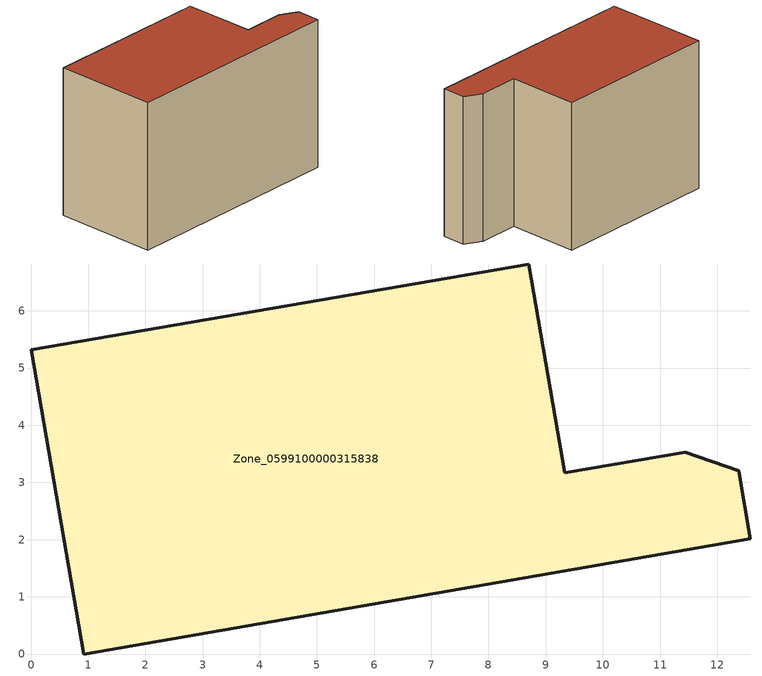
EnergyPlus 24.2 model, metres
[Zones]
Zone_0599100000315838
 floor ground (C_G): 11.44,3.53 12.38,3.21 12.58,2.02 0.93,0 0,5.32 8.7,6.82 9.33,3.17 z0
 wall outside (C_F): 0.93,0 12.58,2.02 12.38,3.21 11.44,3.53 9.33,3.17 8.7,6.82 0,5.32 0.93,0 z0:7.78
 roof outside (C_R): 12.38,3.21 11.44,3.53 9.33,3.17 8.7,6.82 0,5.32 0.93,0 12.58,2.02 z7.78
[BUILDING]
Pand.0599100000315838: North Axis=0; Terrain=City; Loads Convergence Tolerance Value=0.04; Temperature Convergence Tolerance Value=0.4; Solar Distribution=FullExterior; Maximum Number of Warmup Days=25; Minimum Number of Warmup Days=1
[Site:Location]
Rotterdam.The.Hague.AP_ZH_NLD Design_Conditions: Latitude=51.96; Longitude=4.45; Time Zone=1; Elevation=-4.5
[SITE:GROUNDTEMPERATURE:BUILDINGSURFACE]
18, 18, 18, 18, 18, 18, 18, 18, 18, 18, 18, 18
[MATERIAL] Thermal Absorptance=0.9; Solar Absorptance=0.7; Visible Absorptance=0.7
Name | Roughness | Thickness | Conductivity | Density | Specific Heat
G.TI.1975-1991 | MediumSmooth | 0.15 | 0.288461 | 540 | 1210
F.TI.1975-1991 | Rough | 0.3 | 0.230769 | 1920 | 840
R.TI.1975-1991 | MediumRough | 0.2 | 0.153846 | 1500 | 1000
[CONSTRUCTION]
C_G: G.TI.1975-1991
C_F: F.TI.1975-1991
C_R: R.TI.1975-1991
[ZONE]
Zone_0599100000315838: Type=1; Multiplier=1; Ceiling Height=Autocalculate; Volume=Autocalculate; Floor Area=autocalculate; Part of Total Floor Area=Yes
[ZONEINFILTRATION:DESIGNFLOWRATE]
Infil_Zone_0599100000315838: Zone or ZoneList or Space or SpaceList=Zone_0599100000315838; Schedule=AlwaysOn; Design Flow Rate Calculation Method=Flow/Area; Flow Rate per Floor Area=0.003; Constant Term Coefficient=1; Temperature Term Coefficient=0; Velocity Term Coefficient=0; Velocity Squared Term Coefficient=0
[HVACTEMPLATE:ZONE:IDEALLOADSAIRSYSTEM]
Zone_0599100000315838: Maximum Heating Supply Air Temperature=50; Minimum Cooling Supply Air Temperature=13; Maximum Heating Supply Air Humidity Ratio=0.0156; Minimum Cooling Supply Air Humidity Ratio=0.0077; Heating Limit=NoLimit; Cooling Limit=NoLimit; Dehumidification Control Type=ConstantSensibleHeatRatio; Cooling Sensible Heat Ratio=0.7; Dehumidification Setpoint=60; Humidification Control Type=None; Humidification Setpoint=30; Outdoor Air Method=None; Outdoor Air Flow Rate per Person=0.00944; Outdoor Air Flow Rate per Zone Floor Area=0; Outdoor Air Flow Rate per Zone=0; Demand Controlled Ventilation Type=None; Outdoor Air Economizer Type=NoEconomizer; Heat Recovery Type=None; Sensible Heat Recovery Effectiveness=0.7; Latent Heat Recovery Effectiveness=0.65
[ZONECONTROL:THERMOSTAT]
ThermostatControl_Zone_0599100000315838: Zone or ZoneList=Zone_0599100000315838; Control Type Schedule=DualSetpointControlType; Control 1=Thermostat_Zone_0599100000315838; Temperature Difference Between Cutout And Setpoint=0
[THERMOSTATSETPOINT:DUALSETPOINT]
Thermostat_Zone_0599100000315838: Heating Setpoint Temperature Schedule=HeatingSetpoint_Zone_0599100000315838; Cooling Setpoint Temperature Schedule=CoolingSetpoint_Zone_0599100000315838
[SCHEDULE:COMPACT]
HeatingSetpoint_Zone_0599100000315838: Through: 12/31, For: AllDays, Until: 24:00, 21
CoolingSetpoint_Zone_0599100000315838: Through: 12/31, For: AllDays, Until: 24:00, 24
DualSetpointControlType: Through: 12/31, For: AllDays, Until: 24:00, 4
AlwaysOn: Through: 12/31, For: AllDays, Until: 24:00, 1
